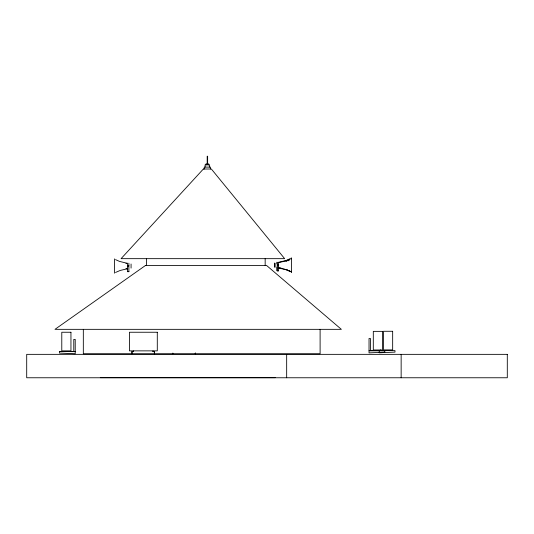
<?xml version="1.0" encoding="UTF-8"?>
<svg xmlns="http://www.w3.org/2000/svg" width="534" height="534" viewBox="0 0 534 534"><rect width="100%" height="100%" fill="white"/><g stroke="black" fill="none" stroke-linecap="round" stroke-linejoin="round"><path stroke-width="0.8" d="M115.498 272.474L120.177 270.458L126.752 268.909M290.289 258.616L286.271 260.418L279.035 262.181M290.216 259.117L285.917 260.892L279.342 262.441M288.874 260.412L289.355 260.185M287.799 260.859L288.353 260.639M285.917 261.493L286.578 261.286M278.574 268.188L280.911 267.808M125.964 263.436L127.526 263.189L127.553 271.686L128.881 271.686L128.881 263.189M277.219 264.697L278.548 264.697M127.553 265.431L128.881 265.431M278.548 270.671L276.906 270.691L276.906 267.087M127.553 271.399L128.881 271.399M370.469 350.691L394.986 350.618L394.986 352.106L379.233 352.794L379.233 350.678M369.034 350.751L384.794 350.751M59.468 351.579L73.785 351.579L73.785 339.41L75.221 339.41L75.221 353.755L59.468 353.067L59.468 351.579L75.221 351.639M133.393 351.579L131.958 351.579L131.958 353.755L132.018 351.579L133.393 351.639L133.393 350.865M152.991 350.865L152.991 351.639L154.426 351.579L154.426 353.755M152.991 351.639L154.426 351.639M100.305 377.678L275.197 377.678M125.964 268.669L127.526 268.922M279.035 267.908L279.976 268.088M279.342 268.175L285.917 269.723L290.216 271.499M126.752 263.175L119.516 261.413L115.498 259.611M281.765 268.469L282.606 268.655M283.407 268.856L284.909 269.256M285.61 269.463L288.04 270.324M286.578 269.33L287.205 269.543M288.56 270.544L290.289 271.472M289.355 270.431L289.802 270.665M401.147 354.349L401.147 377.765M384.794 350.691L384.794 352.18L369.034 352.867L369.034 338.516L370.469 338.516L370.469 350.751M380.662 349.904L380.662 350.678M320.106 329.338L320.106 353.755L83.324 353.755L83.324 329.338M291.517 258.149L291.517 272.467M291.204 257.882L291.204 258.843M291.204 271.245L291.204 272.207M286.665 354.349L286.665 377.765M278.574 262.441L278.548 270.952L277.219 270.952L277.219 262.461M278.261 262.181L278.261 262.581M276.906 262.194L276.906 263.629M275.023 263.282L275.023 267.36M274.716 263.022L274.716 267.093M265.164 258.663L265.164 265.425M210.469 169.011L210.469 167.102L204.248 167.102L204.248 169.011M209.615 167.102L209.615 164.873L205.103 164.873L205.103 167.102M208.721 164.873L208.721 163.918L205.997 163.918L205.997 164.873M207.633 163.918L207.633 156.235L207.192 156.235L207.192 163.918M195.331 353.067L195.331 353.755M195.27 353.067L195.27 353.755M172.862 353.067L172.862 353.755M154.366 351.579L154.366 353.755M146.583 258.663L146.583 265.425M131.07 264.016L131.07 268.095M114.583 258.883L114.583 273.201M277.42 265.438C278.127 267.22 278.755 264.056 277.42 265.438M127.753 266.106C128.22 267.968 129.255 264.917 127.753 266.106M203.361 169.011L121.071 258.663L284.649 258.663L211.357 169.011L203.361 169.011M145.562 265.425L54.975 329.338L341.359 329.338L266.526 265.425L145.562 265.425M392.664 331.28L383.499 331.28L383.499 349.904L392.664 349.904L392.664 331.28M382.471 331.36L373.306 331.36L373.306 349.977L382.471 349.977L382.471 331.36M70.949 332.248L61.784 332.248L61.784 350.865L70.949 350.865L70.949 332.248M157.29 332.248L129.408 332.248L129.408 350.865L157.29 350.865L157.29 332.248M507.3 354.349L26.7 354.349L26.7 377.765L507.3 377.765L507.3 354.349"/></g></svg>
